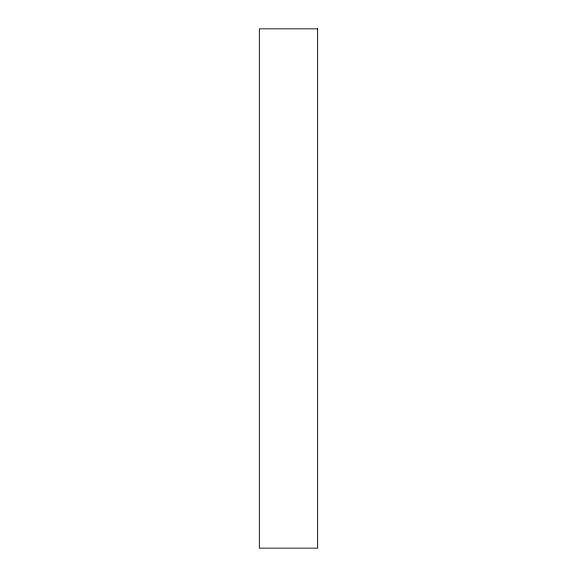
<?xml version="1.0" encoding="UTF-8"?>
<svg xmlns="http://www.w3.org/2000/svg" width="577" height="577" viewBox="0 0 577 577"><rect width="100%" height="100%" fill="white"/><g stroke="black" fill="none" stroke-linecap="round" stroke-linejoin="round"><path stroke-width="0.87" d="M317.66 28.85L259.34 28.85L259.34 548.15L317.66 548.15L317.66 28.85"/></g></svg>
